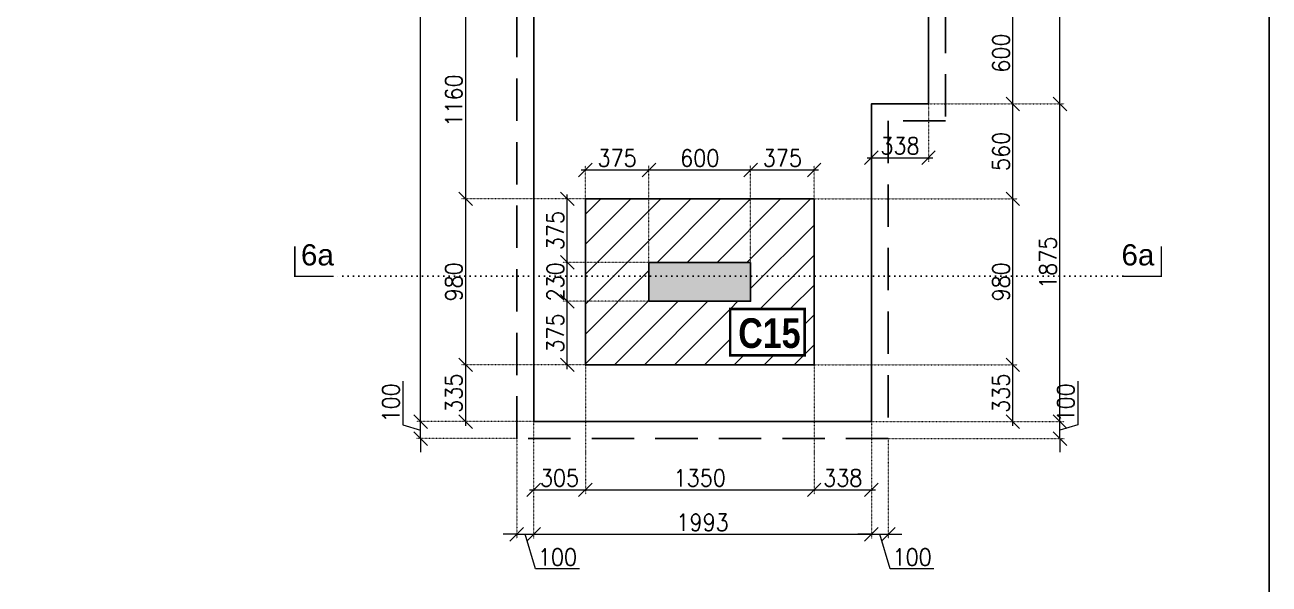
# Model space of a CAD drawing. Header units: millimetres. Extents: x 149548 to 2112824, y -1657616 to -1354760.
# Drawn here: x 1771344 to 1786027, y -1644775 to -1638174 of the extents above; entities that cross this region are included whole.
import ezdxf

# ---------------------------------------------------------------- set-up
doc = ezdxf.new("R2010")
doc.units = ezdxf.units.MM
doc.header["$MEASUREMENT"] = 0
doc.header["$PDMODE"] = 98
for name, pattern in [('CONTINOUS', [0]), ('DOT', [0.25, 0, -0.25]), ('HIDDEN', [0.375, 0.25, -0.125])]:
    doc.linetypes.add(name, pattern=pattern)
for name, color, linetype in [('Footing_ST', 241, 'Continuous'), ('Hatch', 8, 'Continuous'), ('Pcc_ST', 6, 'Continuous'), ('STR.COLUMN', 1, 'Continuous')]:
    doc.layers.add(name, color=color, linetype=linetype)
for name, color, linetype, lineweight in [('s-dm', 171, 'Continuous', 15), ('SEC. MARK', 4, 'Continuous', 25), ('TXT', 255, 'Continuous', 5)]:
    doc.layers.add(name, color=color, linetype=linetype, lineweight=lineweight)
doc.styles.add('ARIAL', font='arial.ttf')
doc.styles.add('G3-TEXT', font='ARIALNB.TTF', dxfattribs={"height": 3})
doc.styles.add('RS', font='romans.shx', dxfattribs={"width": 0.9})
doc.dimstyles.new('Maheboob', dxfattribs={"dimtxt": 100, "dimasz": 100, "dimexe": 0, "dimexo": 0, "dimgap": 50, "dimtad": 1, "dimdec": 0, "dimdsep": 46, "dimtxsty": 'RS', "dimblk": 'ME', "dimcen": 225, "dimdle": 25, "dimclrd": 256, "dimclre": 256, "dimclrt": 7, "dimadec": 1, "dimazin": 1, "dimtfac": 1, "dimtdec": 0, "dimtmove": 0, "dimatfit": 0, "dimldrblk": 'ME', "dimfxl": 1, "dimlwd": -1, "dimlwe": -1, "dimarcsym": 0})

# ---------------------------------------------------------------- blocks, each defined once
blk = doc.blocks.new('_Oblique')
at = {"color": 0, "linetype": 'ByBlock', "lineweight": -2}
blk.add_line((-0.5, -0.5), (0.5, 0.5), dxfattribs=at)
blk = doc.blocks.new('*D2341')
at = {"layer": 'Defpoints', "color": 0}
for p in [(1776546, -1642187), (1777958, -1642187), (1777348, -1642857)]:
    blk.add_point(p, dxfattribs=at)
at = {"layer": 's-dm'}
blk.add_line((1776546, -1642907), (1776546, -1642137), dxfattribs=at)
at = {"layer": 's-dm', "linetype": 'DOT'}
for p, q in [((1777958, -1642187), (1776496, -1642187)), ((1777348, -1642857), (1776496, -1642857))]:
    blk.add_line(p, q, dxfattribs=at)
at = {"layer": 's-dm', "xscale": 160, "yscale": 160, "zscale": 160}
for p, rotation in [((1776546, -1642187), 90), ((1776546, -1642857), 270)]:
    blk.add_blockref('_Oblique', p, dxfattribs=dict(at, rotation=rotation))
at = {"layer": 's-dm', "color": 7, "insert": (1776406, -1642522), "char_height": 200, "attachment_point": 5, "rotation": 90, "style": 'RS'}
blk.add_mtext('335', dxfattribs=at)
blk = doc.blocks.new('ME')
at = {"layer": 's-dm', "color": 2, "ltscale": 50}
for p, q in [((0, -1.044), (0, 1.044)), ((-1.044, 0), (1.044, 0))]:
    blk.add_line(p, q, dxfattribs=at)
blk.add_lwpolyline([(0.738, 0.738), (-0.738, -0.738)], dxfattribs=at)
blk = doc.blocks.new('*D2342')
at = {"layer": 'Defpoints', "color": 0}
for p in [(1776546, -1640227), (1777958, -1640227), (1777958, -1642187)]:
    blk.add_point(p, dxfattribs=at)
at = {"layer": 's-dm', "linetype": 'DOT'}
for p, q in [((1777958, -1640227), (1776496, -1640227)), ((1777958, -1642187), (1776496, -1642187))]:
    blk.add_line(p, q, dxfattribs=at)
at = {"layer": 's-dm'}
blk.add_line((1776546, -1642237), (1776546, -1640177), dxfattribs=at)
at = {"layer": 's-dm', "xscale": 160, "yscale": 160, "zscale": 160}
for p, rotation in [((1776546, -1640227), 90), ((1776546, -1642187), 270)]:
    blk.add_blockref('_Oblique', p, dxfattribs=dict(at, rotation=rotation))
at = {"layer": 's-dm', "color": 7, "insert": (1776406, -1641207), "char_height": 200, "attachment_point": 5, "rotation": 90, "style": 'RS'}
blk.add_mtext('980', dxfattribs=at)
blk = doc.blocks.new('*D2343')
at = {"layer": 'Defpoints', "color": 0}
for p in [(1776546, -1637907), (1778548, -1637907), (1777958, -1640227)]:
    blk.add_point(p, dxfattribs=at)
at = {"layer": 's-dm'}
blk.add_line((1776546, -1640277), (1776546, -1637857), dxfattribs=at)
at = {"layer": 's-dm', "linetype": 'DOT'}
for p, q in [((1778548, -1637907), (1776496, -1637907)), ((1777958, -1640227), (1776496, -1640227))]:
    blk.add_line(p, q, dxfattribs=at)
at = {"layer": 's-dm', "xscale": 160, "yscale": 160, "zscale": 160}
for p, rotation in [((1776546, -1637907), 90), ((1776546, -1640227), 270)]:
    blk.add_blockref('_Oblique', p, dxfattribs=dict(at, rotation=rotation))
at = {"layer": 's-dm', "color": 7, "insert": (1776406, -1639067), "char_height": 200, "attachment_point": 5, "rotation": 90, "style": 'RS'}
blk.add_mtext('1160', dxfattribs=at)
blk = doc.blocks.new('*D2346')
at = {"layer": 'Defpoints', "color": 0}
for p in [(1776014, -1642857), (1777348, -1642857), (1777148, -1643057)]:
    blk.add_point(p, dxfattribs=at)
at = {"layer": 's-dm'}
for p, q in [((1775804, -1642378), (1775804, -1642894)), ((1776014, -1642857), (1776014, -1642697)), ((1776014, -1643057), (1776014, -1642857)), ((1775804, -1642894), (1776014, -1642957)), ((1776014, -1643057), (1776014, -1643217))]:
    blk.add_line(p, q, dxfattribs=at)
at = {"layer": 's-dm', "linetype": 'DOT'}
for p, q in [((1777348, -1642857), (1775964, -1642857)), ((1777148, -1643057), (1775964, -1643057))]:
    blk.add_line(p, q, dxfattribs=at)
at = {"layer": 's-dm', "xscale": 160, "yscale": 160, "zscale": 160}
for p, rotation in [((1776014, -1642857), 270), ((1776014, -1643057), 90)]:
    blk.add_blockref('_Oblique', p, dxfattribs=dict(at, rotation=rotation))
at = {"layer": 's-dm', "color": 7, "insert": (1775664, -1642636), "char_height": 200, "attachment_point": 5, "rotation": 90, "style": 'RS'}
blk.add_mtext('100', dxfattribs=at)
blk = doc.blocks.new('*D2347')
at = {"layer": 'Defpoints', "color": 0}
for p in [(1776014, -1628457), (1777348, -1628457), (1777348, -1642857)]:
    blk.add_point(p, dxfattribs=at)
at = {"layer": 's-dm', "linetype": 'DOT'}
for p, q in [((1777348, -1628457), (1775964, -1628457)), ((1777348, -1642857), (1775964, -1642857))]:
    blk.add_line(p, q, dxfattribs=at)
at = {"layer": 's-dm'}
blk.add_line((1776014, -1642907), (1776014, -1628407), dxfattribs=at)
at = {"layer": 's-dm', "xscale": 160, "yscale": 160, "zscale": 160}
for p, rotation in [((1776014, -1628457), 90), ((1776014, -1642857), 270)]:
    blk.add_blockref('_Oblique', p, dxfattribs=dict(at, rotation=rotation))
at = {"layer": 's-dm', "color": 7, "insert": (1775874, -1635657), "char_height": 200, "attachment_point": 5, "rotation": 90, "style": 'RS'}
blk.add_mtext('7200', dxfattribs=at)
blk = doc.blocks.new('*D2355')
at = {"layer": 'Defpoints', "color": 0}
for p in [(1780658, -1642187), (1783003, -1642187), (1781333, -1642857)]:
    blk.add_point(p, dxfattribs=at)
at = {"layer": 's-dm'}
blk.add_line((1783003, -1642907), (1783003, -1642137), dxfattribs=at)
at = {"layer": 's-dm', "linetype": 'DOT'}
for p, q in [((1780658, -1642187), (1783053, -1642187)), ((1781333, -1642857), (1783053, -1642857))]:
    blk.add_line(p, q, dxfattribs=at)
at = {"layer": 's-dm', "xscale": 160, "yscale": 160, "zscale": 160}
for p, rotation in [((1783003, -1642187), 90), ((1783003, -1642857), 270)]:
    blk.add_blockref('_Oblique', p, dxfattribs=dict(at, rotation=rotation))
at = {"layer": 's-dm', "color": 7, "insert": (1782863, -1642522), "char_height": 200, "attachment_point": 5, "rotation": 90, "style": 'RS'}
blk.add_mtext('335', dxfattribs=at)
blk = doc.blocks.new('*D2356')
at = {"layer": 'Defpoints', "color": 0}
for p in [(1780658, -1640227), (1783003, -1640227), (1780658, -1642187)]:
    blk.add_point(p, dxfattribs=at)
at = {"layer": 's-dm', "linetype": 'DOT'}
for p, q in [((1780658, -1640227), (1783053, -1640227)), ((1780658, -1642187), (1783053, -1642187))]:
    blk.add_line(p, q, dxfattribs=at)
at = {"layer": 's-dm'}
blk.add_line((1783003, -1642237), (1783003, -1640177), dxfattribs=at)
at = {"layer": 's-dm', "xscale": 160, "yscale": 160, "zscale": 160}
for p, rotation in [((1783003, -1640227), 90), ((1783003, -1642187), 270)]:
    blk.add_blockref('_Oblique', p, dxfattribs=dict(at, rotation=rotation))
at = {"layer": 's-dm', "color": 7, "insert": (1782863, -1641207), "char_height": 200, "attachment_point": 5, "rotation": 90, "style": 'RS'}
blk.add_mtext('980', dxfattribs=at)
blk = doc.blocks.new('*D2357')
at = {"layer": 'Defpoints', "color": 0}
for p in [(1782008, -1639107), (1783003, -1639107), (1780658, -1640227)]:
    blk.add_point(p, dxfattribs=at)
at = {"layer": 's-dm'}
blk.add_line((1783003, -1640277), (1783003, -1639057), dxfattribs=at)
at = {"layer": 's-dm', "linetype": 'DOT'}
for p, q in [((1782008, -1639107), (1783053, -1639107)), ((1780658, -1640227), (1783053, -1640227))]:
    blk.add_line(p, q, dxfattribs=at)
at = {"layer": 's-dm', "xscale": 160, "yscale": 160, "zscale": 160}
for p, rotation in [((1783003, -1639107), 90), ((1783003, -1640227), 270)]:
    blk.add_blockref('_Oblique', p, dxfattribs=dict(at, rotation=rotation))
at = {"layer": 's-dm', "color": 7, "insert": (1782863, -1639667), "char_height": 200, "attachment_point": 5, "rotation": 90, "style": 'RS'}
blk.add_mtext('560', dxfattribs=at)
blk = doc.blocks.new('*D2358')
at = {"layer": 'Defpoints', "color": 0}
for p in [(1780808, -1637907), (1783003, -1637907), (1782008, -1639107)]:
    blk.add_point(p, dxfattribs=at)
at = {"layer": 's-dm'}
blk.add_line((1783003, -1639157), (1783003, -1637857), dxfattribs=at)
at = {"layer": 's-dm', "linetype": 'DOT'}
for p, q in [((1780808, -1637907), (1783053, -1637907)), ((1782008, -1639107), (1783053, -1639107))]:
    blk.add_line(p, q, dxfattribs=at)
at = {"layer": 's-dm', "xscale": 160, "yscale": 160, "zscale": 160}
for p, rotation in [((1783003, -1637907), 90), ((1783003, -1639107), 270)]:
    blk.add_blockref('_Oblique', p, dxfattribs=dict(at, rotation=rotation))
at = {"layer": 's-dm', "color": 7, "insert": (1782863, -1638507), "char_height": 200, "attachment_point": 5, "rotation": 90, "style": 'RS'}
blk.add_mtext('600', dxfattribs=at)
blk = doc.blocks.new('*D2361')
at = {"layer": 'Defpoints', "color": 0}
for p in [(1781333, -1642857), (1783558, -1642857), (1781533, -1643057)]:
    blk.add_point(p, dxfattribs=at)
at = {"layer": 's-dm'}
for p, q in [((1783768, -1642378), (1783768, -1642894)), ((1783558, -1642857), (1783558, -1642697)), ((1783558, -1643057), (1783558, -1642857)), ((1783768, -1642894), (1783558, -1642957)), ((1783558, -1643057), (1783558, -1643217))]:
    blk.add_line(p, q, dxfattribs=at)
at = {"layer": 's-dm', "linetype": 'DOT'}
for p, q in [((1781333, -1642857), (1783608, -1642857)), ((1781533, -1643057), (1783608, -1643057))]:
    blk.add_line(p, q, dxfattribs=at)
at = {"layer": 's-dm', "xscale": 160, "yscale": 160, "zscale": 160}
for p, rotation in [((1783558, -1642857), 270), ((1783558, -1643057), 90)]:
    blk.add_blockref('_Oblique', p, dxfattribs=dict(at, rotation=rotation))
at = {"layer": 's-dm', "color": 7, "insert": (1783628, -1642636), "char_height": 200, "attachment_point": 5, "rotation": 90, "style": 'RS'}
blk.add_mtext('100', dxfattribs=at)
blk = doc.blocks.new('*D2362')
at = {"layer": 'Defpoints', "color": 0}
for p in [(1782008, -1639107), (1783558, -1639107), (1781333, -1642857)]:
    blk.add_point(p, dxfattribs=at)
at = {"layer": 's-dm'}
blk.add_line((1783558, -1642907), (1783558, -1639057), dxfattribs=at)
at = {"layer": 's-dm', "linetype": 'DOT'}
for p, q in [((1782008, -1639107), (1783608, -1639107)), ((1781333, -1642857), (1783608, -1642857))]:
    blk.add_line(p, q, dxfattribs=at)
at = {"layer": 's-dm', "xscale": 160, "yscale": 160, "zscale": 160}
for p, rotation in [((1783558, -1639107), 90), ((1783558, -1642857), 270)]:
    blk.add_blockref('_Oblique', p, dxfattribs=dict(at, rotation=rotation))
at = {"layer": 's-dm', "color": 7, "insert": (1783418, -1640982), "char_height": 200, "attachment_point": 5, "rotation": 90, "style": 'RS'}
blk.add_mtext('1875', dxfattribs=at)
blk = doc.blocks.new('*D2363')
at = {"layer": 'Defpoints', "color": 0}
for p in [(1782008, -1628457), (1783558, -1628457), (1782008, -1639107)]:
    blk.add_point(p, dxfattribs=at)
at = {"layer": 's-dm', "linetype": 'DOT'}
for p, q in [((1782008, -1628457), (1783608, -1628457)), ((1782008, -1639107), (1783608, -1639107))]:
    blk.add_line(p, q, dxfattribs=at)
at = {"layer": 's-dm'}
blk.add_line((1783558, -1639157), (1783558, -1628407), dxfattribs=at)
at = {"layer": 's-dm', "xscale": 160, "yscale": 160, "zscale": 160}
for p, rotation in [((1783558, -1628457), 90), ((1783558, -1639107), 270)]:
    blk.add_blockref('_Oblique', p, dxfattribs=dict(at, rotation=rotation))
at = {"layer": 's-dm', "color": 7, "insert": (1783418, -1633782), "char_height": 200, "attachment_point": 5, "rotation": 90, "style": 'RS'}
blk.add_mtext('5325', dxfattribs=at)
blk = doc.blocks.new('*D2365')
at = {"layer": 'Defpoints', "color": 0}
for p in [(1781333, -1639107), (1782008, -1639107), (1782008, -1639742)]:
    blk.add_point(p, dxfattribs=at)
at = {"layer": 's-dm', "linetype": 'DOT'}
for p, q in [((1781333, -1639107), (1781333, -1639792)), ((1782008, -1639107), (1782008, -1639792))]:
    blk.add_line(p, q, dxfattribs=at)
at = {"layer": 's-dm'}
blk.add_line((1781283, -1639742), (1782058, -1639742), dxfattribs=at)
at = {"layer": 's-dm', "xscale": 160, "yscale": 160, "zscale": 160, "rotation": 180}
blk.add_blockref('_Oblique', (1781333, -1639742), dxfattribs=at)
at = {"layer": 's-dm', "xscale": 160, "yscale": 160, "zscale": 160}
blk.add_blockref('_Oblique', (1782008, -1639742), dxfattribs=at)
at = {"layer": 's-dm', "color": 7, "insert": (1781671, -1639602), "char_height": 200, "attachment_point": 5, "style": 'RS'}
blk.add_mtext('338', dxfattribs=at)
blk = doc.blocks.new('*D2366')
at = {"layer": 'Defpoints', "color": 0}
for p in [(1777958, -1642187), (1777348, -1642857), (1777958, -1643662)]:
    blk.add_point(p, dxfattribs=at)
at = {"layer": 's-dm', "linetype": 'DOT'}
for p, q in [((1777958, -1642187), (1777958, -1643712)), ((1777348, -1642857), (1777348, -1643712))]:
    blk.add_line(p, q, dxfattribs=at)
at = {"layer": 's-dm'}
blk.add_line((1777298, -1643662), (1778008, -1643662), dxfattribs=at)
at = {"layer": 's-dm', "xscale": 160, "yscale": 160, "zscale": 160, "rotation": 180}
blk.add_blockref('_Oblique', (1777348, -1643662), dxfattribs=at)
at = {"layer": 's-dm', "xscale": 160, "yscale": 160, "zscale": 160}
blk.add_blockref('_Oblique', (1777958, -1643662), dxfattribs=at)
at = {"layer": 's-dm', "color": 7, "insert": (1777653, -1643522), "char_height": 200, "attachment_point": 5, "style": 'RS'}
blk.add_mtext('305', dxfattribs=at)
blk = doc.blocks.new('*D2367')
at = {"layer": 'Defpoints', "color": 0}
for p in [(1777958, -1642187), (1780658, -1642187), (1780658, -1643662)]:
    blk.add_point(p, dxfattribs=at)
at = {"layer": 's-dm', "linetype": 'DOT'}
for p, q in [((1777958, -1642187), (1777958, -1643712)), ((1780658, -1642187), (1780658, -1643712))]:
    blk.add_line(p, q, dxfattribs=at)
at = {"layer": 's-dm'}
blk.add_line((1777908, -1643662), (1780708, -1643662), dxfattribs=at)
at = {"layer": 's-dm', "xscale": 160, "yscale": 160, "zscale": 160, "rotation": 180}
blk.add_blockref('_Oblique', (1777958, -1643662), dxfattribs=at)
at = {"layer": 's-dm', "xscale": 160, "yscale": 160, "zscale": 160}
blk.add_blockref('_Oblique', (1780658, -1643662), dxfattribs=at)
at = {"layer": 's-dm', "color": 7, "insert": (1779308, -1643522), "char_height": 200, "attachment_point": 5, "style": 'RS'}
blk.add_mtext('1350', dxfattribs=at)
blk = doc.blocks.new('*D2368')
at = {"layer": 'Defpoints', "color": 0}
for p in [(1780658, -1642187), (1781333, -1642857), (1781333, -1643662)]:
    blk.add_point(p, dxfattribs=at)
at = {"layer": 's-dm', "linetype": 'DOT'}
for p, q in [((1780658, -1642187), (1780658, -1643712)), ((1781333, -1642857), (1781333, -1643712))]:
    blk.add_line(p, q, dxfattribs=at)
at = {"layer": 's-dm'}
blk.add_line((1780608, -1643662), (1781383, -1643662), dxfattribs=at)
at = {"layer": 's-dm', "xscale": 160, "yscale": 160, "zscale": 160, "rotation": 180}
blk.add_blockref('_Oblique', (1780658, -1643662), dxfattribs=at)
at = {"layer": 's-dm', "xscale": 160, "yscale": 160, "zscale": 160}
blk.add_blockref('_Oblique', (1781333, -1643662), dxfattribs=at)
at = {"layer": 's-dm', "color": 7, "insert": (1780996, -1643522), "char_height": 200, "attachment_point": 5, "style": 'RS'}
blk.add_mtext('338', dxfattribs=at)
blk = doc.blocks.new('*D2369')
at = {"layer": 'Defpoints', "color": 0}
for p in [(1777348, -1642857), (1777148, -1643057), (1777348, -1644186)]:
    blk.add_point(p, dxfattribs=at)
at = {"layer": 's-dm', "linetype": 'DOT'}
for p, q in [((1777348, -1642857), (1777348, -1644236)), ((1777148, -1643057), (1777148, -1644236))]:
    blk.add_line(p, q, dxfattribs=at)
at = {"layer": 's-dm'}
for p, q in [((1777148, -1644186), (1776988, -1644186)), ((1777148, -1644186), (1777348, -1644186)), ((1777371, -1644596), (1777248, -1644186)), ((1777348, -1644186), (1777508, -1644186)), ((1777887, -1644596), (1777371, -1644596))]:
    blk.add_line(p, q, dxfattribs=at)
at = {"layer": 's-dm', "xscale": 160, "yscale": 160, "zscale": 160}
blk.add_blockref('_Oblique', (1777148, -1644186), dxfattribs=at)
at = {"layer": 's-dm', "xscale": 160, "yscale": 160, "zscale": 160, "rotation": 180}
blk.add_blockref('_Oblique', (1777348, -1644186), dxfattribs=at)
at = {"layer": 's-dm', "color": 7, "insert": (1777629, -1644456), "char_height": 200, "attachment_point": 5, "style": 'RS'}
blk.add_mtext('100', dxfattribs=at)
blk = doc.blocks.new('*D2370')
at = {"layer": 'Defpoints', "color": 0}
for p in [(1777348, -1642857), (1781333, -1642857), (1781333, -1644186)]:
    blk.add_point(p, dxfattribs=at)
at = {"layer": 's-dm', "linetype": 'DOT'}
for p, q in [((1777348, -1642857), (1777348, -1644236)), ((1781333, -1642857), (1781333, -1644236))]:
    blk.add_line(p, q, dxfattribs=at)
at = {"layer": 's-dm'}
blk.add_line((1777298, -1644186), (1781383, -1644186), dxfattribs=at)
at = {"layer": 's-dm', "xscale": 160, "yscale": 160, "zscale": 160, "rotation": 180}
blk.add_blockref('_Oblique', (1777348, -1644186), dxfattribs=at)
at = {"layer": 's-dm', "xscale": 160, "yscale": 160, "zscale": 160}
blk.add_blockref('_Oblique', (1781333, -1644186), dxfattribs=at)
at = {"layer": 's-dm', "color": 7, "insert": (1779341, -1644046), "char_height": 200, "attachment_point": 5, "style": 'RS'}
blk.add_mtext('1993', dxfattribs=at)
blk = doc.blocks.new('*D2371')
at = {"layer": 'Defpoints', "color": 0}
for p in [(1781333, -1642857), (1781533, -1643057), (1781533, -1644186)]:
    blk.add_point(p, dxfattribs=at)
at = {"layer": 's-dm', "linetype": 'DOT'}
for p, q in [((1781333, -1642857), (1781333, -1644236)), ((1781533, -1643057), (1781533, -1644236))]:
    blk.add_line(p, q, dxfattribs=at)
at = {"layer": 's-dm'}
for p, q in [((1781333, -1644186), (1781173, -1644186)), ((1781333, -1644186), (1781533, -1644186)), ((1781556, -1644596), (1781433, -1644186)), ((1781533, -1644186), (1781693, -1644186)), ((1782072, -1644596), (1781556, -1644596))]:
    blk.add_line(p, q, dxfattribs=at)
at = {"layer": 's-dm', "xscale": 160, "yscale": 160, "zscale": 160}
blk.add_blockref('_Oblique', (1781333, -1644186), dxfattribs=at)
at = {"layer": 's-dm', "xscale": 160, "yscale": 160, "zscale": 160, "rotation": 180}
blk.add_blockref('_Oblique', (1781533, -1644186), dxfattribs=at)
at = {"layer": 's-dm', "color": 7, "insert": (1781814, -1644456), "char_height": 200, "attachment_point": 5, "style": 'RS'}
blk.add_mtext('100', dxfattribs=at)
blk = doc.blocks.new('*D2446')
at = {"layer": 'Defpoints', "color": 0}
for p in [(1777744, -1641437), (1778708, -1641437), (1777958, -1642187)]:
    blk.add_point(p, dxfattribs=at)
at = {"layer": 's-dm'}
blk.add_line((1777744, -1642237), (1777744, -1641387), dxfattribs=at)
at = {"layer": 's-dm', "linetype": 'DOT'}
for p, q in [((1778708, -1641437), (1777694, -1641437)), ((1777958, -1642187), (1777694, -1642187))]:
    blk.add_line(p, q, dxfattribs=at)
at = {"layer": 's-dm', "xscale": 160, "yscale": 160, "zscale": 160}
for p, rotation in [((1777744, -1641437), 90), ((1777744, -1642187), 270)]:
    blk.add_blockref('_Oblique', p, dxfattribs=dict(at, rotation=rotation))
at = {"layer": 's-dm', "color": 7, "insert": (1777604, -1641812), "char_height": 200, "attachment_point": 5, "rotation": 90, "style": 'RS'}
blk.add_mtext('375', dxfattribs=at)
blk = doc.blocks.new('*D2447')
at = {"layer": 'Defpoints', "color": 0}
for p in [(1777744, -1640977), (1778708, -1640977), (1778708, -1641437)]:
    blk.add_point(p, dxfattribs=at)
at = {"layer": 's-dm', "linetype": 'DOT'}
for p, q in [((1778708, -1640977), (1777694, -1640977)), ((1778708, -1641437), (1777694, -1641437))]:
    blk.add_line(p, q, dxfattribs=at)
at = {"layer": 's-dm'}
blk.add_line((1777744, -1641487), (1777744, -1640927), dxfattribs=at)
at = {"layer": 's-dm', "xscale": 160, "yscale": 160, "zscale": 160}
for p, rotation in [((1777744, -1640977), 90), ((1777744, -1641437), 270)]:
    blk.add_blockref('_Oblique', p, dxfattribs=dict(at, rotation=rotation))
at = {"layer": 's-dm', "color": 7, "insert": (1777604, -1641207), "char_height": 200, "attachment_point": 5, "rotation": 90, "style": 'RS'}
blk.add_mtext('230', dxfattribs=at)
blk = doc.blocks.new('*D2448')
at = {"layer": 'Defpoints', "color": 0}
for p in [(1777744, -1640227), (1777958, -1640227), (1778708, -1640977)]:
    blk.add_point(p, dxfattribs=at)
at = {"layer": 's-dm', "linetype": 'DOT'}
for p, q in [((1777958, -1640227), (1777694, -1640227)), ((1778708, -1640977), (1777694, -1640977))]:
    blk.add_line(p, q, dxfattribs=at)
at = {"layer": 's-dm'}
blk.add_line((1777744, -1641027), (1777744, -1640177), dxfattribs=at)
at = {"layer": 's-dm', "xscale": 160, "yscale": 160, "zscale": 160}
for p, rotation in [((1777744, -1640227), 90), ((1777744, -1640977), 270)]:
    blk.add_blockref('_Oblique', p, dxfattribs=dict(at, rotation=rotation))
at = {"layer": 's-dm', "color": 7, "insert": (1777604, -1640602), "char_height": 200, "attachment_point": 5, "rotation": 90, "style": 'RS'}
blk.add_mtext('375', dxfattribs=at)
blk = doc.blocks.new('*D2449')
at = {"layer": 'Defpoints', "color": 0}
for p in [(1778708, -1639886), (1777958, -1640227), (1778708, -1640977)]:
    blk.add_point(p, dxfattribs=at)
at = {"layer": 's-dm'}
blk.add_line((1777908, -1639886), (1778758, -1639886), dxfattribs=at)
at = {"layer": 's-dm', "linetype": 'DOT'}
for p, q in [((1777958, -1640227), (1777958, -1639836)), ((1778708, -1640977), (1778708, -1639836))]:
    blk.add_line(p, q, dxfattribs=at)
at = {"layer": 's-dm', "xscale": 160, "yscale": 160, "zscale": 160, "rotation": 180}
blk.add_blockref('_Oblique', (1777958, -1639886), dxfattribs=at)
at = {"layer": 's-dm', "xscale": 160, "yscale": 160, "zscale": 160}
blk.add_blockref('_Oblique', (1778708, -1639886), dxfattribs=at)
at = {"layer": 's-dm', "color": 7, "insert": (1778333, -1639746), "char_height": 200, "attachment_point": 5, "style": 'RS'}
blk.add_mtext('375', dxfattribs=at)
blk = doc.blocks.new('*D2450')
at = {"layer": 'Defpoints', "color": 0}
for p in [(1779908, -1639886), (1778708, -1640977), (1779908, -1640977)]:
    blk.add_point(p, dxfattribs=at)
at = {"layer": 's-dm'}
blk.add_line((1778658, -1639886), (1779958, -1639886), dxfattribs=at)
at = {"layer": 's-dm', "linetype": 'DOT'}
for p, q in [((1778708, -1640977), (1778708, -1639836)), ((1779908, -1640977), (1779908, -1639836))]:
    blk.add_line(p, q, dxfattribs=at)
at = {"layer": 's-dm', "xscale": 160, "yscale": 160, "zscale": 160, "rotation": 180}
blk.add_blockref('_Oblique', (1778708, -1639886), dxfattribs=at)
at = {"layer": 's-dm', "xscale": 160, "yscale": 160, "zscale": 160}
blk.add_blockref('_Oblique', (1779908, -1639886), dxfattribs=at)
at = {"layer": 's-dm', "color": 7, "insert": (1779308, -1639746), "char_height": 200, "attachment_point": 5, "style": 'RS'}
blk.add_mtext('600', dxfattribs=at)
blk = doc.blocks.new('*D2451')
at = {"layer": 'Defpoints', "color": 0}
for p in [(1780658, -1639886), (1780658, -1640227), (1779908, -1640977)]:
    blk.add_point(p, dxfattribs=at)
at = {"layer": 's-dm'}
blk.add_line((1779858, -1639886), (1780708, -1639886), dxfattribs=at)
at = {"layer": 's-dm', "linetype": 'DOT'}
for p, q in [((1779908, -1640977), (1779908, -1639836)), ((1780658, -1640227), (1780658, -1639836))]:
    blk.add_line(p, q, dxfattribs=at)
at = {"layer": 's-dm', "xscale": 160, "yscale": 160, "zscale": 160, "rotation": 180}
blk.add_blockref('_Oblique', (1779908, -1639886), dxfattribs=at)
at = {"layer": 's-dm', "xscale": 160, "yscale": 160, "zscale": 160}
blk.add_blockref('_Oblique', (1780658, -1639886), dxfattribs=at)
at = {"layer": 's-dm', "color": 7, "insert": (1780283, -1639746), "char_height": 200, "attachment_point": 5, "style": 'RS'}
blk.add_mtext('375', dxfattribs=at)

msp = doc.modelspace()

# ---------------------------------------------------------------- hatches: boundary and pattern name
at = {"layer": 'Hatch', "linetype": 'CONTINOUS', "ltscale": 96}
h = msp.add_hatch(dxfattribs=at)
h.set_pattern_fill('ANSI31', color=256, scale=2000)
h.set_pattern_definition([(45, (-2101159.74, 1394563), (-176.776695, 176.776695), [])])
h.paths.add_polyline_path([(1779667.2, -1642074), (1780545.8, -1642074), (1780545.8, -1641526.8), (1779667.2, -1641526.8)])
h.paths.add_polyline_path([(1780658.4, -1640227), (1777958.4, -1640227), (1777958.4, -1642187), (1780658.4, -1642187)])
h.paths.add_polyline_path([(1779908.4, -1640977), (1779908.4, -1641437), (1778708.4, -1641437), (1778708.4, -1640977)], flags=16)
at = {"layer": 'STR.COLUMN', "transparency": 33554687}
h = msp.add_hatch(color=256, dxfattribs=at)
h.dxf.hatch_style = 1
h.paths.add_polyline_path([(1778708.4, -1640977), (1778708.4, -1641437), (1779908.4, -1641437), (1779908.4, -1640977)])

# ---------------------------------------------------------------- linework, layer by layer
at = {"lineweight": -3}
msp.add_lwpolyline([(1786027, -1657616.5), (1667061.5, -1657616.5), (1667061.5, -1577510.7), (1786027, -1577510.7)], close=True, dxfattribs=at)
at = {"color": 101, "const_width": 29.5}
msp.add_lwpolyline([(1779667.2, -1642074), (1779667.2, -1641526.8), (1780545.8, -1641526.8), (1780545.8, -1642074)], close=True, dxfattribs=at)
at = {"layer": 'Footing_ST'}
for points in [[(1777348.4, -1628457), (1782008.4, -1628457), (1782008.4, -1639107), (1781333.4, -1639107), (1781333.4, -1642857), (1777348.4, -1642857)], [(1780658.4, -1640227), (1780658.4, -1642187), (1777958.4, -1642187), (1777958.4, -1640227)]]:
    msp.add_lwpolyline(points, close=True, dxfattribs=at)
at = {"layer": 'Pcc_ST', "linetype": 'HIDDEN', "ltscale": 2000}
msp.add_lwpolyline([(1777148.4, -1643057), (1777148.4, -1628257), (1782208.4, -1628257), (1782208.4, -1639307), (1781533.4, -1639307), (1781533.4, -1643057), (1777148.4, -1643057)], dxfattribs=at)
at = {"layer": 'SEC. MARK', "linetype": 'DOT', "ltscale": 250}
msp.add_line((1784300, -1641140.7), (1774986.5, -1641140.7), dxfattribs=at)
at = {"layer": 'SEC. MARK', "const_width": 16.2}
for points in [[(1774529.7, -1640789), (1774529.7, -1641140.7), (1774986.5, -1641140.7)], [(1784756.7, -1640789), (1784756.7, -1641140.7), (1784300, -1641140.7)]]:
    msp.add_lwpolyline(points, dxfattribs=at)
at = {"layer": 'STR.COLUMN', "color": 5}
msp.add_lwpolyline([(1779908.4, -1640977), (1779908.4, -1641437), (1778708.4, -1641437), (1778708.4, -1640977), (1779908.4, -1640977)], dxfattribs=at)

# ---------------------------------------------------------------- texts
at = {"layer": 'SEC. MARK', "style": 'ARIAL'}
for p in [(1774601.8, -1641013.3), (1784284.5, -1641013.3)]:
    msp.add_text('6a', height=250, dxfattribs=at).set_placement(p)
at = {"layer": 'TXT', "style": 'G3-TEXT'}
msp.add_text('C15', height=350, dxfattribs=at).set_placement((1779762.5, -1641987.2))

# ---------------------------------------------------------------- dimensions: what is measured, and where the dimension line sits
at = {"layer": 's-dm'}
for base, p1, p2, override, picture, middle in [((1776013.8, -1628457), (1777348.4, -1642857), (1777348.4, -1628457), {"dimscale": 2, "dimasz": 80, "dimexe": 25, "dimgap": 20, "dimlfac": 0.5, "dimblk1": 'Oblique', "dimblk2": 'Oblique', "dimsah": 1, "dimtmove": 1, "dimfxl": 0, "dimarcsym": 1}, '*D2347', (1775873.8, -1635657)), ((1783557.6, -1628457), (1782008.4, -1639107), (1782008.4, -1628457), {"dimscale": 2, "dimasz": 80, "dimexe": 25, "dimgap": 20, "dimlfac": 0.5, "dimblk1": 'Oblique', "dimblk2": 'Oblique', "dimsah": 1, "dimtmove": 1, "dimfxl": 0, "dimarcsym": 1}, '*D2363', (1783417.6, -1633782)), ((1776545.9, -1637907), (1777958.4, -1640227), (1778548.4, -1637907), {"dimscale": 2, "dimasz": 80, "dimexe": 25, "dimgap": 20, "dimlfac": 0.5, "dimblk1": 'Oblique', "dimblk2": 'Oblique', "dimsah": 1, "dimtmove": 1, "dimfxl": 0, "dimarcsym": 1}, '*D2343', (1776405.9, -1639067)), ((1783003.1, -1637907), (1782008.4, -1639107), (1780808.4, -1637907), {"dimscale": 2, "dimasz": 80, "dimexe": 25, "dimgap": 20, "dimlfac": 0.5, "dimblk1": 'Oblique', "dimblk2": 'Oblique', "dimsah": 1, "dimtmove": 1, "dimfxl": 0, "dimarcsym": 1}, '*D2358', (1782863.1, -1638507)), ((1783003.1, -1639107), (1780658.4, -1640227), (1782008.4, -1639107), {"dimscale": 2, "dimasz": 80, "dimexe": 25, "dimgap": 20, "dimlfac": 0.5, "dimblk1": 'Oblique', "dimblk2": 'Oblique', "dimsah": 1, "dimtmove": 1, "dimfxl": 0, "dimarcsym": 1}, '*D2357', (1782863.1, -1639667)), ((1783557.6, -1639107), (1781333.4, -1642857), (1782008.4, -1639107), {"dimscale": 2, "dimasz": 80, "dimexe": 25, "dimgap": 20, "dimlfac": 0.5, "dimblk1": 'Oblique', "dimblk2": 'Oblique', "dimsah": 1, "dimtmove": 1, "dimfxl": 0, "dimarcsym": 1}, '*D2362', (1783417.6, -1640982)), ((1776545.9, -1640227), (1777958.4, -1642187), (1777958.4, -1640227), {"dimscale": 2, "dimasz": 80, "dimexe": 25, "dimgap": 20, "dimlfac": 0.5, "dimblk1": 'Oblique', "dimblk2": 'Oblique', "dimsah": 1, "dimtmove": 1, "dimfxl": 0, "dimarcsym": 1}, '*D2342', (1776405.9, -1641207)), ((1777743.9, -1640227), (1778708.4, -1640977), (1777958.4, -1640227), {"dimscale": 2, "dimasz": 80, "dimexe": 25, "dimgap": 20, "dimlfac": 0.5, "dimblk1": 'Oblique', "dimblk2": 'Oblique', "dimsah": 1, "dimtmove": 1, "dimfxl": 0, "dimarcsym": 1}, '*D2448', (1777603.9, -1640602)), ((1783003.1, -1640227), (1780658.4, -1642187), (1780658.4, -1640227), {"dimscale": 2, "dimasz": 80, "dimexe": 25, "dimgap": 20, "dimlfac": 0.5, "dimblk1": 'Oblique', "dimblk2": 'Oblique', "dimsah": 1, "dimtmove": 1, "dimfxl": 0, "dimarcsym": 1}, '*D2356', (1782863.1, -1641207)), ((1777743.9, -1641437), (1777958.4, -1642187), (1778708.4, -1641437), {"dimscale": 2, "dimasz": 80, "dimexe": 25, "dimgap": 20, "dimlfac": 0.5, "dimtxsty": 'RS', "dimblk1": 'Oblique', "dimblk2": 'Oblique', "dimsah": 1, "dimtmove": 1, "dimldrblk": 'ME', "dimfxl": 0, "dimarcsym": 1}, '*D2446', (1777603.9, -1641812)), ((1776545.9, -1642187), (1777348.4, -1642857), (1777958.4, -1642187), {"dimscale": 2, "dimasz": 80, "dimexe": 25, "dimgap": 20, "dimlfac": 0.5, "dimtxsty": 'RS', "dimblk1": 'Oblique', "dimblk2": 'Oblique', "dimsah": 1, "dimtmove": 1, "dimldrblk": 'ME', "dimfxl": 0, "dimarcsym": 1}, '*D2341', (1776405.9, -1642522)), ((1783003.1, -1642187), (1781333.4, -1642857), (1780658.4, -1642187), {"dimscale": 2, "dimasz": 80, "dimexe": 25, "dimgap": 20, "dimlfac": 0.5, "dimtxsty": 'RS', "dimblk1": 'Oblique', "dimblk2": 'Oblique', "dimsah": 1, "dimtmove": 1, "dimldrblk": 'ME', "dimfxl": 0, "dimarcsym": 1}, '*D2355', (1782863.1, -1642522)), ((1776013.8, -1642857), (1777148.4, -1643057), (1777348.4, -1642857), {"dimscale": 2, "dimasz": 80, "dimexe": 25, "dimgap": 20, "dimlfac": 0.5, "dimtxsty": 'RS', "dimblk1": 'Oblique', "dimblk2": 'Oblique', "dimsah": 1, "dimtmove": 1, "dimldrblk": 'ME', "dimfxl": 0, "dimarcsym": 1}, '*D2346', (1775663.8, -1642854)), ((1783557.6, -1642857), (1781533.4, -1643057), (1781333.4, -1642857), {"dimscale": 2, "dimasz": 80, "dimexe": 25, "dimgap": 20, "dimlfac": 0.5, "dimtxsty": 'RS', "dimblk1": 'Oblique', "dimblk2": 'Oblique', "dimsah": 1, "dimtmove": 1, "dimldrblk": 'ME', "dimfxl": 0, "dimarcsym": 1}, '*D2361', (1783627.6, -1642854))]:
    dim = msp.add_linear_dim(base=base, p1=p1, p2=p2, angle=90, dimstyle='Maheboob', override=override, dxfattribs=at)
    dim.commit()
    dim.dimension.update_dxf_attribs({"geometry": picture, "text_midpoint": middle})
for base, p1, p2, override, picture, middle in [((1782008.3717557, -1639741.8708425), (1781333.3717557, -1639106.9570993), (1782008.3717557, -1639106.9570993), {"dimscale": 2, "dimasz": 80, "dimexe": 25, "dimgap": 20, "dimlfac": 0.5, "dimtxsty": 'RS', "dimblk1": 'Oblique', "dimblk2": 'Oblique', "dimsah": 1, "dimtmove": 1, "dimldrblk": 'ME', "dimfxl": 0, "dimarcsym": 1}, '*D2365', (1781670.8717557, -1639601.8708425)), ((1778708.4, -1639886), (1777958.4, -1640227), (1778708.4, -1640977), {"dimscale": 2, "dimasz": 80, "dimexe": 25, "dimgap": 20, "dimlfac": 0.5, "dimtxsty": 'RS', "dimblk1": 'Oblique', "dimblk2": 'Oblique', "dimsah": 1, "dimtmove": 1, "dimldrblk": 'ME', "dimfxl": 0, "dimarcsym": 1}, '*D2449', (1778333.4, -1639746)), ((1779908.4, -1639886), (1778708.4, -1640977), (1779908.4, -1640977), {"dimscale": 2, "dimasz": 80, "dimexe": 25, "dimgap": 20, "dimlfac": 0.5, "dimblk1": 'Oblique', "dimblk2": 'Oblique', "dimsah": 1, "dimtmove": 1, "dimfxl": 0, "dimarcsym": 1}, '*D2450', (1779308.4, -1639746)), ((1780658.4, -1639886), (1779908.4, -1640977), (1780658.4, -1640227), {"dimscale": 2, "dimasz": 80, "dimexe": 25, "dimgap": 20, "dimlfac": 0.5, "dimblk1": 'Oblique', "dimblk2": 'Oblique', "dimsah": 1, "dimtmove": 1, "dimfxl": 0, "dimarcsym": 1}, '*D2451', (1780283.4, -1639746)), ((1777958.4, -1643662.2), (1777348.4, -1642857), (1777958.4, -1642187), {"dimscale": 2, "dimasz": 80, "dimexe": 25, "dimgap": 20, "dimlfac": 0.5, "dimtxsty": 'RS', "dimblk1": 'Oblique', "dimblk2": 'Oblique', "dimsah": 1, "dimtmove": 1, "dimldrblk": 'ME', "dimfxl": 0, "dimarcsym": 1}, '*D2366', (1777653.4, -1643522.2)), ((1780658.4, -1643662.2), (1777958.4, -1642187), (1780658.4, -1642187), {"dimscale": 2, "dimasz": 80, "dimexe": 25, "dimgap": 20, "dimlfac": 0.5, "dimblk1": 'Oblique', "dimblk2": 'Oblique', "dimsah": 1, "dimtmove": 1, "dimfxl": 0, "dimarcsym": 1}, '*D2367', (1779308.4, -1643522.2)), ((1781333.3717557, -1643662.1959145), (1780658.3717557, -1642186.9570993), (1781333.3717557, -1642856.9570993), {"dimscale": 2, "dimasz": 80, "dimexe": 25, "dimgap": 20, "dimlfac": 0.5, "dimblk1": 'Oblique', "dimblk2": 'Oblique', "dimsah": 1, "dimtmove": 1, "dimfxl": 0, "dimarcsym": 1}, '*D2368', (1780995.8717557, -1643522.1959145)), ((1777348.4, -1644185.5), (1777148.4, -1643057), (1777348.4, -1642857), {"dimscale": 2, "dimasz": 80, "dimexe": 25, "dimgap": 20, "dimlfac": 0.5, "dimtxsty": 'RS', "dimblk1": 'Oblique', "dimblk2": 'Oblique', "dimsah": 1, "dimtmove": 1, "dimldrblk": 'ME', "dimfxl": 0, "dimarcsym": 1}, '*D2369', (1777411.4, -1644455.5)), ((1781333.3717557, -1644185.5419133), (1777348.3717557, -1642856.9570993), (1781333.3717557, -1642856.9570993), {"dimscale": 2, "dimasz": 80, "dimexe": 25, "dimgap": 20, "dimlfac": 0.5, "dimblk1": 'Oblique', "dimblk2": 'Oblique', "dimsah": 1, "dimtmove": 1, "dimfxl": 0, "dimarcsym": 1}, '*D2370', (1779340.8717557, -1644045.5419133)), ((1781533.4, -1644185.5), (1781333.4, -1642857), (1781533.4, -1643057), {"dimscale": 2, "dimasz": 80, "dimexe": 25, "dimgap": 20, "dimlfac": 0.5, "dimblk1": 'Oblique', "dimblk2": 'Oblique', "dimsah": 1, "dimtmove": 1, "dimfxl": 0, "dimarcsym": 1}, '*D2371', (1781596.4, -1644455.5))]:
    dim = msp.add_linear_dim(base=base, p1=p1, p2=p2, dimstyle='Maheboob', override=override, dxfattribs=at)
    dim.commit()
    dim.dimension.update_dxf_attribs({"geometry": picture, "text_midpoint": middle})
dim = msp.add_linear_dim(base=(1777743.9, -1640977), p1=(1778708.4, -1641437), p2=(1778708.4, -1640977), angle=90, dimstyle='Maheboob', override={"dimscale": 2, "dimasz": 80, "dimexe": 25, "dimgap": 20, "dimlfac": 0.5, "dimblk1": 'Oblique', "dimblk2": 'Oblique', "dimsah": 1, "dimtmove": 1, "dimfxl": 0, "dimarcsym": 1}, dxfattribs=at)
dim.commit()
dim.dimension.update_dxf_attribs({"geometry": '*D2447', "text_midpoint": (1777743.9, -1641207), "dimtype": 160})

doc.saveas('drawing.dxf')
